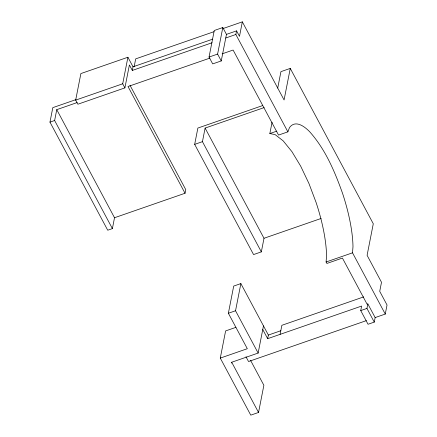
<?xml version="1.0" encoding="UTF-8"?>
<svg xmlns="http://www.w3.org/2000/svg" width="437" height="437" viewBox="0 0 437 437"><rect width="100%" height="100%" fill="white"/><g stroke="black" fill="none" stroke-linecap="round" stroke-linejoin="round"><path stroke-width="0.66" d="M262.763 329.514L267.663 338.68L361.623 306.058L360.733 310.587L368.041 324.265L374.263 322.107L375.154 317.579L367.839 303.895L367.064 304.168L342.422 258.059L326.876 263.456L326.095 261.998L326.554 255.863A77.731 23.587 70.9 0 0 316.082 202.429L308.943 183.507L300.7 166.186L291.916 151.639L283.181 140.861L275.097 134.591L269.842 133.564L272.065 122.229M375.154 317.579L385.259 314.072L352.528 252.821L352.987 246.687A77.731 23.587 70.9 0 0 342.515 193.252C334.682 171.304 325.33 149.241 309.614 131.684A77.731 23.587 70.9 0 0 289.425 127.746L287.879 131.843L278.549 135.082L233.107 50.042L222.149 53.849M77.13 102.575L56.761 109.649L114.521 217.735L112.391 228.606L107.726 230.223L49.965 122.136L52.806 107.644L75.847 99.647M112.391 228.606L54.63 120.519L56.761 109.649M132.318 70.439L129.396 64.966L124.895 87.892L77.868 104.225L75.672 100.117L80.883 73.569L127.91 57.242L133.028 66.817L132.318 70.439L212.054 42.755M124.895 87.892L122.704 83.789L127.91 57.242M134.137 66.785L135.689 58.875L214.064 31.666M209.044 57.056L214.256 30.508L222.804 27.536L226.459 34.376L221.253 60.929L212.699 63.895L209.044 57.056L217.599 54.09L222.804 27.536M114.521 217.735L185.042 193.252L185.752 189.625L130.007 85.308M264.172 107.573L205.111 128.079L264.003 238.285L261.337 251.876L253.564 254.574L194.673 144.363L197.868 128.063L262.604 105.585M261.337 251.876L202.446 141.664L205.111 128.079M287.879 131.843L235.854 34.49L236.564 30.869L226.459 34.376M223.061 28.542L242.333 21.85L239.492 36.342L236.564 30.869M250.521 360.296L263.872 385.281L258.546 412.452L250.767 415.15L220.281 358.1L247.315 348.71L228.371 313.253L233.697 286.082L240.869 283.591L268.373 335.059L267.663 338.68M220.281 358.1L225.612 330.924L235.909 327.351M277.714 88.077L280.936 71.646L290.266 68.407L373.285 223.766L367.096 255.317L381.501 282.275L379.726 291.332L387.035 305.015L385.259 314.072M231.539 363.109L231.708 362.24L258.141 353.063L235.538 310.762L240.869 283.591M290.266 68.407L284.077 99.958L242.333 21.85M258.141 353.063L263.473 325.887M280.101 334.36L281.876 325.303L363.688 296.898M374.263 322.107L366.954 308.424L367.839 303.895M133.028 66.817L212.764 39.133M225.749 38.003L235.854 34.49M75.672 100.117L122.704 83.789M209.897 58.105L128.014 86.531L185.042 193.252M49.965 122.136L54.63 120.519M194.673 144.363L202.446 141.664M269.842 133.564L276.812 131.144M264.003 238.285L321.14 218.451M326.095 261.998L352.528 252.821M228.371 313.253L235.538 310.762M268.373 335.059L280.811 330.738M360.733 310.587L366.954 308.424M366.359 320.632L248.538 361.536L245.971 356.729M217.599 54.09L221.253 60.929M231.708 362.24L258.546 412.452"/></g></svg>
